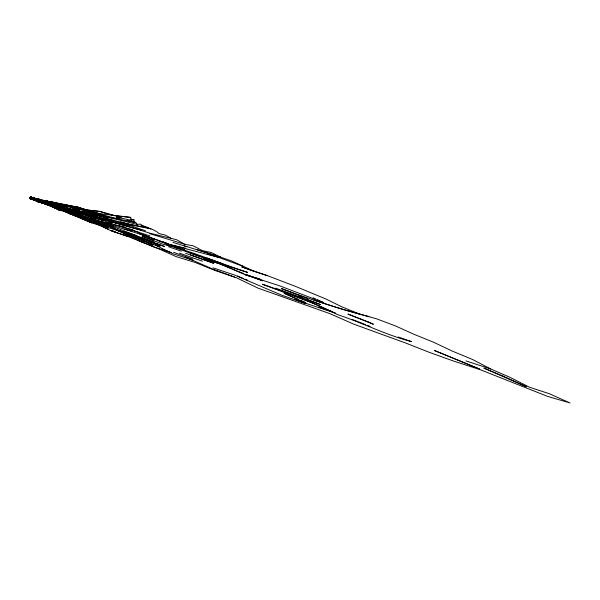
<?xml version="1.0" encoding="UTF-8"?>
<svg xmlns="http://www.w3.org/2000/svg" width="600" height="600" viewBox="0 0 600 600"><rect width="100%" height="100%" fill="white"/><g stroke="black" fill="none" stroke-linecap="round" stroke-linejoin="round"><path stroke-width="0.9" d="M31.492 198.772L31.492 198.173L30.33 198.12L30.45 197.1L32.61 198.142L30.322 197.565L31.245 197.79L31.065 198.78L31.755 198.608L31.508 198.075L30.24 198.285L30.69 197.28L34.335 198.368L32.977 197.812L33.435 199.245L36.938 199.417L34.838 199.327L31.822 197.993L31.815 197.43L32.828 197.468L33.293 198.968L35.093 200.017L36.375 198.623L34.305 198.84M48.892 202.013L40.898 200.685L38.828 199.028L36.075 200.138L32.94 198.923L32.947 197.58L32.498 199.065L31.62 197.647L30.57 197.858M32.325 198.877L30.57 198.458L30.69 197.392L32.138 197.73L30.975 197.138L30.652 198.608L31.11 198.157L31.305 197.25L30.082 198.435L31.095 198.173L31.32 198.772L30.608 197.25L31.68 197.655L31.523 198.968L31.98 198.12L30.645 198.615L30.66 197.22L31.568 197.752L31.492 197.28L30.375 198.105L31.043 198.653L31.807 198.51L31.395 198.015L32.468 198.405M30.082 198.435L30.885 197.392L30.63 198.218L31.402 198.555L30.57 197.625L30.922 197.197L31.793 197.782L31.095 197.55C31.965 199.92 29.182 197.325 31.83 198.81L32.032 197.752L30.608 197.25L30.375 198.105L31.215 198.75L31.987 198.413M35.385 199.53L33.338 198.3L32.79 198.63L31.98 197.505L31.35 198.63L30.165 198.278L31.043 197.58L31.807 198.623L30.547 198.63L30.42 198.218L31.253 197.903L30.997 197.115L30.398 197.618C30 198.847 32.557 198.015 31.14 198.825L30.36 197.077L31.305 198.833L31.553 197.093L30.81 197.798L30.818 198.817L31.35 198.72L30.713 198.322L31.095 197.303L30.263 198.54L31.703 197.67L30.915 197.355L30.443 198.487L30.915 197.385L31.575 197.407L31.395 198.405L30.6 198.562L30.87 197.61L31.53 197.647L30.81 197.52L30.9 198.54L32.047 198.42L30.915 198.84L30.367 198.51L31.043 197.587L32.828 197.468M30.87 197.362L30.435 197.257L31.14 198.825L30.51 198.375L30.953 197.108L31.08 198.803L30.443 197.955L31.013 197.858L30.9 197.205L32.61 198.142M30.45 197.1L30.638 197.76L31.912 197.587L30.915 197.385L31.365 198.72L30.668 197.572C33.068 198.015 28.508 198.915 32.002 198.735L31.62 197.355L30 198.022L30.878 198.458L30.555 197.28L31.372 197.895L31.08 198.803L30.9 197.565L31.642 197.355L31.898 197.947M32.76 198.907L32.55 198.188L31.553 197.873L31.568 198.803L30.63 198.458L30.72 197.4L31.447 198.112L30.697 198.825L31.065 197.167L31.043 198.735L30.398 197.618L30.42 198.54L31.53 198.195L31.822 198.585L31.148 199.17L30.277 197.603L31.523 198.817L32.032 197.752L32.1 199.312L33.555 198.833M31.763 198.06L31.553 198.653L30.6 198.562L30.72 197.43L31.62 197.355L30.63 198.458L31.56 197.49L32.25 197.565M33.39 198.697L32.22 198.885L32.265 198.053L31.515 198.855L30.705 198.285L31.47 197.392L30.473 198.18L31.65 198.608L30.878 198.458L31.395 197.055L31.432 198.907L30.615 197.243L31.14 197.618L31.553 197.093M31.372 197.61L30.218 198.225L31.207 198.735L31.26 197.558L30.203 197.955L32.925 199.26L33.765 197.888M31.785 197.737L32.392 198.375L32.737 198.06L31.8 198.75L30.405 198.623L30.72 197.4L31.275 197.737L30.322 197.565M33.157 198.337L32.527 199.118L30.585 198.428L30.915 197.303L31.117 198.015L30.367 198.51C32.565 198.825 29.79 198.502 30.69 197.28L31.102 198.735L31.777 198.322L32.22 198.885L33.218 198.69L33.45 198.022M31.875 199.042C30.652 198.728 30.015 196.845 31.912 197.587L30.622 198.067L30.742 198.577L32.145 198.705L32.37 198.218L31.537 197.183L30.622 198.413L30.945 198.735L31.665 198.645L30.585 197.962L31.582 197.678L30.465 197.362L31.575 197.55L30.885 197.498L30.697 198.24L31.95 198.877L31.463 197.572L30.878 197.49L30.645 198.435L31.508 198.683L30.525 198.308L30.9 197.205L31.388 197.835M31.23 198.12L31.297 198.495L30.54 198.292L30.975 197.468L32.085 197.767L31.365 197.392L30.263 197.962L31.463 198.683L30.473 197.528L31.53 198.84L31.815 197.43L32.79 198.63L31.822 197.993L32.265 198.855L31.5 198.12L31.755 198.608L30.742 198.532L31.477 197.542L31.695 198.765L30.585 198.428L30.69 197.392L31.23 197.303L31.657 197.587L30.697 197.685L30.622 198.458L31.98 198.772M30.682 197.67L31.26 197.558L30.652 198.12L31.365 198.72L30.705 197.07L30.33 198.083L31.59 198.66L30.953 198.705L30.457 197.903L31.537 197.452L30.218 198.225L30.72 197.835L31.395 198.772L31.215 198.188L30.54 198.292L30.75 197.595L31.987 197.692L30.78 197.535L31.043 198.735L30.63 197.88L31.32 197.438L30.457 198.142L31.23 198.705L31.537 197.873L31.065 197.498L30.885 198.495L31.275 198.075M31.148 199.17L31.665 198.653L30.555 198.428L30.892 197.91L31.207 198.697L30.33 198.12L30.87 197.61L31.365 198.72L30.72 198.322L30.69 197.28L30.675 198.487L33.218 198.517M31.2 198.608L31.26 197.647L30.727 198.263L31.477 198.428L30.247 198.315L31.71 197.64L30.195 198.03L31.102 197.618L30.547 198.345L31.23 197.452L31.68 197.835L31.237 197.333L30.682 198.638L31.125 198.487M31.74 198.233L30.525 198.585L30.697 197.385L31.657 197.587L30.96 197.535L30.608 198.27L31.38 198.532L30.495 197.858L30.773 198.458L31.245 197.392L31.74 197.798L31.162 197.542L30.42 198.218L31.74 198.502L31.275 198.9L33.068 198.15L35.715 198.57L32.498 199.065L32.318 198.21L32.46 198.772L33.713 199.058M30.818 198.817L30.892 197.4L30.307 198.218L30.997 197.903L30.818 198.458L31.822 198.585L30.473 198.173L31.223 198.675L30.36 197.077L30.525 198.233L31.305 197.917L30.6 197.445L30.953 198.645L31.312 197.362L31.432 198.833L32.925 199.26L32.07 199.17L31.92 197.85L34.245 198.885L34.83 198.21M31.83 198.053L31.358 197.325L30.953 198.645L30.57 197.625L31.072 198.15L30.72 198.615L31.485 198.218L31.777 198.877L31.77 198.3L31.14 198.96L30.81 197.52L31.432 197.505L32.843 199.132L35.4 198.765L75.457 206.655L98.235 213.48L130.688 217.403L131.407 220.365L133.928 219.72L134.227 222.397L135.683 222.413L137.227 224.407L140.25 224.085C146.1 228.067 153.877 228.502 158.94 233.565L165.218 235.028L171.24 238.365L176.835 239.82L184.748 244.29L193.267 245.835L202.373 250.65L211.222 252.502L220.56 257.153L232.05 261.112L254.52 271.507L267.105 275.55L295.507 286.388L326.115 299.1L341.903 306.862L360.593 314.468L376.553 318.803L395.505 325.935L413.88 334.26L433.545 342.21L452.145 351.038L472.732 359.572L490.725 368.978L509.903 377.303L529.688 387.308L549.248 393.683L570 402.945L547.493 396.36L479.91 369.555L454.132 361.26L429.428 352.395L405.705 343.043L353.82 324.18L329.805 313.612L258.097 288.157L236.183 277.665L215.123 270.525L195.255 262.493L175.965 256.545L159.63 249.188L127.98 236.498L110.835 230.67L97.703 224.347L84.293 219.233L95.415 221.917M32.258 198.435L31.08 198.667L30.727 197.452L31.207 197.873M45.277 201.308L43.755 201.233L47.648 201.458L42.72 201.435L40.185 199.433L37.26 199.343L36.157 200.52L32.843 199.132L33.105 198.24L32.767 198.96L34.245 198.885L32.07 199.17L32.152 197.79L31.432 198.907L31.237 197.138L30.593 198.51L31.305 197.917L30.705 198.285L31.44 198.675L32.265 198.308M30.697 198.825L31.11 198.157L30.63 197.895L31.133 198.772L30.713 197.43L30.652 198.608L30.78 197.423L31.207 198.697C30.195 197.978 30.615 197.64 31.905 197.767M32.662 198.382L32.242 197.7L31.11 198.36L30.517 197.97L31.155 198.142L30.758 198.51L31.253 198.24L30.412 198.022L31.102 197.483L31.68 198.772L30.367 198.105L30.638 197.76L31.402 198.525C30.713 197.115 30.367 198.57 31.372 198.42L30.668 198.472L30.922 197.197L30.75 198.577L31.8 198.548L30.473 198.173L30.997 197.43L31.62 197.835L30.345 198.683L31.822 198.585L30.405 198.623L30.997 197.115M30.9 197.483L30.818 198.653L31.32 198.772M31.328 198.188L30.585 198.135L31.237 198.735L30.945 197.61L30.66 198.045L31.492 197.28L30.922 198.593L30.247 198.315C31.74 197.805 30.053 197.565 31.335 198.472L30.638 197.933L31.013 198.743L31.185 197.272L30.585 198.135L31.68 198.772L30.585 198.428L31.117 198.015L30.525 198.15L31.5 197.505L30.233 198.278L31.275 198.525L31.125 198.015L30.457 198.292L30.907 197.505L30.375 198.105L31.418 198.127L30.953 198.705L30.885 197.498L31.23 197.82L30.54 198.442L30.315 198.127L31.582 198.39M31.237 198L30.367 198.105L30.9 197.565L30.367 198.188L30.742 198.577L31.455 197.708L30.855 197.708L30.758 198.3L31.912 198.728M31.523 198.968L31.215 197.325L31.44 197.722L31.02 197.407L30.622 198.067L31.08 198.353L30.713 197.43L30.9 198.54L30.435 198.532L31.598 198.472M31.463 198.39L30.593 198.51C31.635 197.272 29.797 198.075 31.057 198.51L30.697 197.498L31.23 197.843L30.195 198.03L31.08 198.667L31.425 198.09L30.638 197.76L30.682 198.638M31.282 197.49C32.1 198.743 29.678 198.382 31.065 198.112L30.78 197.535L31.598 197.767M31.305 198.833L31.695 198.337L30.78 198.623L31.463 198.548L30.6 197.445M30.99 197.587L30.697 198.465L30.96 197.978M30.93 197.257L30.727 198.292L31.41 198.375M30.945 198.735L30.555 197.28L30.72 198.322L30.915 197.385L31.59 198.788L32.01 198.135M30.78 197.423L31.02 198.517L30.953 197.108M31.733 198.345L30.75 198.577L30.803 197.212M30.803 198.705L31.508 198.548L30.645 198.428L31.013 197.858L30.585 198.022L31.215 198.75L30.57 198.127L30.922 198.458L31.553 197.37L30 198.022L30.892 198.495L30.93 197.528L31.215 198.405M31.665 198.653L30.983 198.375L31.095 197.865L30.367 198.105M31.785 199.32L32.52 198.067M30.48 198.487L30.705 197.708L30.945 198.465C31.68 196.8 30.157 198.78 30.99 197.737M31.312 197.362L30.938 198.667L30.69 197.392L31.725 198.195M32.61 199.147L34.755 198.885L36.495 199.673L36.075 200.138L32.94 198.923L33.307 197.692L35.715 198.57L34.267 198.18L32.498 199.065L33.555 198.083M30.682 197.745L31.065 198.78L31.08 197.94L30.638 198.33L30.997 197.303L31.455 197.708M34.822 200.07L39.127 201.623L40.883 201.42L38.31 201.308L33.975 200.01L33.412 199.013L32.295 199.035L38.31 201.308M31.335 198.285L30.6 197.272L30.727 198.067L31.043 197.34L30.555 198.195L31.11 198.007L30.57 197.625L30.51 198.375L31.043 197.34M30.638 198.33L30.907 197.632L30.72 198.188L31.605 198.517L30.622 198.12L31.537 197.452M31.26 197.138L30.773 198.308L32.303 197.895M31.162 199.05L31.575 198.255L30.54 198.442L31.575 197.407L31.11 197.468M33.068 198.15L33.307 197.692L41.49 200.685L50.062 201.712M31.117 198.638L31.418 198.127M31.545 198.233L30.525 198.585L30.697 197.385L30.773 198.57L31.26 198.188L30.69 197.438L31.117 197.752L30.547 198.63L30.727 197.565L30.862 198.322M32.415 198.435L31.71 197.985L31.53 198.84L30.915 197.303L30.818 198.653L30.345 197.737L31.215 197.73M32.52 198.3L31.05 198.608M31.072 197.438L30.517 198.225L31.32 198.57M32.94 198.923L33.428 198.248L32.1 199.312L31.41 198.18M31.035 198.195L31.568 198.803L30.645 197.903L31.432 198.623L31.77 198.3M31.275 197.58L30.495 198.195L31.515 198.54M35.843 200.528L36.375 199.837M30.735 198.15L30.195 198.03L31.088 197.947L30.532 198.442M31.807 198.51L31.155 199.237L31.83 198.81L31.508 198.075M34.65 199.312L33.93 200.108L33.457 198.885M30.795 198.105L30.622 198.458L31.642 197.355L30.547 198.345M30.99 198.292L30.675 197.333L30.622 198.12L31.14 197.962L30.495 197.873M30.412 198.022L31.102 198.022L30.668 198.12L31.432 198.623L30.15 197.767L31.388 198.69L30.352 198.165L31.432 197.505L31.68 197.835M31.38 198.855L32.265 198.053L30.758 198.712L32.97 198.975M32.498 199.065L34.463 197.798L35.4 198.765M31.5 197.94L30.832 197.82L30.892 198.885L31.215 198.435L30.398 197.618L30.773 198.36M33.225 198.278L31.943 199.32L35.46 200.858L36.367 199.958L36.78 200.64M31.095 197.79L30.525 198.15L31.358 198.45M31.14 198.308L30.367 198.188M33.487 199.08L32.767 198.96L33.218 198.69M32.07 199.17L33.322 198.66M39.338 200.73L40.815 201.532L40.088 201.78L37.973 200.827L40.133 200.835M35.865 200.04L38.828 199.028L34.898 198.6L35.865 200.04L33.307 197.692M31.74 198.907L32.422 198.697M30.638 198.142L31.117 198.06M35.017 199.433L36.96 200.377M30.383 197.933L30.84 197.947M30.263 198.54L32.182 198.135M33.285 199.26L36.375 198.623L35.093 200.017L33.285 199.26L31.815 197.43M40.785 199.92L37.845 200.498L34.267 198.18M41.918 201.96L44.4 203.108L47.843 202.447L50.363 203.505M32.46 198.772L31.65 198.9L31.537 197.183L32.34 197.775M43.035 202.553L41.332 202.815L39.053 200.572M33.9 198.938L32.235 199.192L33.248 199.718L32.415 199.005L32.602 199.395L32.16 198.03M30.953 198.285L30.742 197.865L31.043 198.653L30.63 197.895L30.945 198.465M40.072 200.933L38.52 201.135L48.773 204.577M31.928 198.263L30 198.022L31.065 198.487L30.398 197.618M37.83 199.657L44.655 200.88L50.198 203.235L56.37 202.538M32.895 199.433L33.39 199.395M43.71 201.885L41.085 201.998L37.98 199.897M40.89 202.35L37.485 201.765L35.977 200.115L34.312 200.175L33.862 199.65L34.965 200.392M38.355 200.123L35.82 200.205L34.807 199.327M63.983 206.295L62.25 206.34L52.275 203.61M32.977 197.812L34.463 197.798L34.898 198.472L38.055 199.545M50.198 203.235L58.028 203.235L66.502 205.208M44.295 200.76L46.957 200.775L49.26 202.072M30.42 197.745L31.17 197.76M39.983 200.947L38.13 200.91L40.748 201.593M64.688 206.94C56.017 207.855 48.705 201.84 40.155 201.555M41.49 200.685L37.845 200.498L36.69 199.447M62.093 204.66L66.69 204.907L69.262 205.965M44.918 202.208L41.085 201.998L40.508 201.517M98.235 213.48L76.215 206.603L65.295 206.002L76.117 208.785L86.625 210.638M60.203 207.84L68.565 211.395L72.015 211.59M62.22 204.645L66.69 204.907M44.752 203.032L41.332 202.815L39.248 200.632M51.3 204.78L48.608 204.608L43.905 202.89L42.93 201.825M53.633 205.417L48.608 204.608L51.885 205.987L59.37 207.487M42.682 201.803L44.4 203.108L49.2 203.483L56.865 206.587L71.648 209.85L84.195 214.11M44.4 203.108L49.2 203.483L55.335 206.123M59.625 206.52L63.023 207.99L85.365 213.72M32.535 198.87L30.758 198.712L31.718 198.42M32.767 198.96L34.17 199.095L32.858 198.48M37.973 200.827L40.088 201.045M130.688 217.403L115.087 215.775L99.817 211.433L86.317 209.925L74.4 207.09L57.615 205.058L50.977 203.64L45.48 201.653L51.742 201.645L54.097 202.522M56.392 204.562L50.43 203.947L44.445 201.465M69.66 206.565L76.117 208.785L99.817 211.433L113.79 215.67M38.7 201.292L40.178 201.45M40.418 201.645L37.358 200.895L41.678 202.95L43.905 203.19L42.578 202.305M67.86 210.39L64.5 209.647L68.565 211.395L72.802 211.845M44.085 203.205L47.76 205.125L52.395 205.635M34.807 199.913L36.983 201.06M50.977 203.64L54.24 204.03L50.835 203.52M75.457 206.655L64.942 205.365L55.672 203.108M67.785 210.435L58.972 208.41L53.557 206.595L57.12 207.038L50.287 205.358L47.947 204.225M53.557 206.595L57.12 207.045M44.422 203.183L46.267 203.423M41.093 202.358L37.485 201.765L35.977 200.115M48.435 204.75L59.415 210.413L64.898 211.17M71.543 209.085L73.32 209.333M39.127 201.623L40.912 201.877M61.08 208.035L77.752 214.005L82.942 214.74M38.745 200.805L44.858 203.978L47.633 204.375M70.725 208.897L65.025 207.555L86.97 213.233L100.688 215.993L92.07 213.885M53.812 204.33C62.64 204.735 69.975 210.3 78.78 211.147C93.075 211.147 105.87 218.25 120.097 218.94M102.285 215.197L81.262 211.763L75.472 209.722M41.88 202.403L44.572 202.808M121.47 217.8L116.13 216.975L131.407 220.365M130.373 219.173L133.928 219.72M131.468 225.623L117.165 223.395L105.922 220.185L119.28 223.65M71.73 210.15L86.88 212.82M55.455 205.56L65.13 208.185M55.755 205.635L46.447 203.272M93.938 218.243L90.6 217.695L113.475 225.75L148.8 236.933L169.553 244.47L218.438 257.295L243.127 266.355M32.392 198.375L33.045 198.48M31.515 198.472L30.697 198.105M38.16 199.08L40.185 199.433M93.735 213.952C110.858 219.983 128.422 224.782 146.43 227.25L141.083 225.803M30.78 197.805L30.525 197.625M51.555 203.362L54.105 203.812M46.305 204.248L47.918 204.562M89.475 213.33L91.207 213.675M83.812 213.593L93.915 215.603L108.517 220.125L76.995 211.44M111.502 220.125L104.34 218.445L117.578 222.127L150.9 228.892L141.09 226.013M141.578 230.13C124.507 226.14 107.752 220.673 91.125 215.1M33.383 197.767L34.688 199.95L36.33 200.288M105.27 220.2L92.887 217.185L80.625 212.767M106.95 220.545L108.63 220.882M45.248 200.985L37.297 198.788L40.898 200.685L44.655 200.88L48.847 201.983M50.355 205.042L46.657 204.27L43.883 202.417L47.723 203.993M65.88 207.112L55.815 204.285M81.262 211.763L95.377 214.77M30.3 198.428L31.77 198.66M134.227 222.397L116.475 218.565L88.335 211.02L100.898 213.915M80.055 214.89C67.815 211.455 55.148 208.47 43.965 202.403M41.01 200.423L42.517 200.752L40.005 200.04M84.66 215.115L103.17 220.11M124.41 226.897L114.938 224.798L93.42 216.983M127.028 220.485L135.683 222.413M40.38 201.735L35.985 200.685M51.495 203.235L44.475 201.368M37.057 201.458L39.795 202.072M56.955 206.692L79.77 212.498M63.278 209.093L77.302 215.61L89.955 218.498L64.425 210.952L59.28 208.095M95.933 223.072L89.76 221.647L78.27 216.772M55.988 207.555L49.2 204.803L54.57 207.585L58.035 208.395M185.88 248.288L169.553 244.47L139.125 233.603M77.918 211.59L80.58 212.22M82.358 212.647L85.912 213.487M81.93 214.725L78.555 213.923L108.165 224.993L113.692 226.44L97.778 221.235L92.797 218.873M77.205 208.59L90.99 211.875M125.895 223.53L134.977 225.712M171.24 238.365L150.135 233.272L127.042 225.975M55.852 204.233L61.74 205.665M137.227 224.407L84.66 211.597M58.597 207.157L62.483 208.845L77.925 213.413M74.4 207.09L85.898 209.94M166.065 244.462C193.695 252.337 220.245 263.513 247.59 272.377L230.243 266.835L206.94 258.015M132.96 229.755L113.22 224.572M93.127 220.785L83.347 218.355L79.282 216.75M68.565 211.395L77.648 213.69M99.052 215.76L106.725 217.71M121.058 224.108L122.843 224.572M60.435 209.46L64.688 210.562M66.39 211.005L68.948 211.673M52.59 206.31C65.707 211.282 78.127 218.228 91.725 221.858M91.44 217.125L104.903 220.627M124.073 229.035L131.985 231.12M87.338 215.798L97.05 218.362M31.71 197.947L33.285 198.368M37.688 200.805L40.17 201.465L38.955 200.572M110.79 224.228L105.525 222.817L113.475 225.75L106.657 222.817M41.678 202.95L45.345 203.94M369.067 316.53C339.353 308.925 310.147 299.362 281.452 288.548L307.267 298.545M57.24 203.692L65.002 205.808M54.96 206.663L59.475 209.498L69.037 212.362M70.695 212.82L74.002 213.72M100.53 222.48L77.302 215.61M95.37 221.377L85.102 217.597L94.883 222.39L109.238 226.335M109.515 221.13L119.243 223.837M62.483 208.845L77.295 213.548M360.593 314.468L342.038 309.188L313.868 300.105M259.882 278.903L245.025 274.62L220.86 264.225L203.542 258.517L227.79 266.572L220.86 264.225L237.847 271.275M47.453 202.53L49.943 203.25M120.113 224.093L127.087 226.118M96.975 217.995L100.343 219.345L91.44 216.33M207.66 254.138L218.438 257.295M149.468 233.58L184.748 244.29M37.777 200.048L39.27 200.498M52.012 205.538L54.495 206.288M43.245 203.325L45.54 204.015M46.898 202.995L54.18 206.542L51.983 204.833L49.492 203.858M95.738 217.958L100.343 219.345M60.953 207.968L63.338 208.68M101.302 225.735L91.68 222.833L83.22 219.51L76.012 215.692M58.778 209.43L44.858 203.978M184.23 245.798L220.56 257.153L196.928 249.577M42.532 202.538L43.995 202.987M172.988 242.407L186.922 246.728M93.87 219.743L80.887 215.685L68.662 210.765M151.32 238.185L155.7 239.565M161.835 241.493L166.222 242.865M120.653 221.752L127.725 223.995M65.055 209.228L72.795 211.665M73.62 210.36L76.14 211.17L59.76 206.632L61.68 207.623M74.58 209.603L80.812 211.612M67.08 211.935L60.855 209.925L70.44 214.163L65.775 211.507M130.71 229.695L149.925 235.913M139.267 232.597L118.808 225.772M56.82 207.833L59.332 208.65M120.69 231.615L107.745 227.392L94.883 222.39M465.915 360.907L490.725 368.978M171.352 252.72L154.08 247.05L137.843 240.218M332.595 312.135L307.695 303.968L284.077 293.257L298.627 299.498M44.377 201.833L51.36 204.127M149.7 241.567L164.407 246.442L154.012 242.565M43.335 201.195L46.582 202.275L44.145 201.36M126.157 224.28L145.455 230.76M97.538 222.525L109.83 226.657L121.627 232.567L155.483 245.235L172.845 253.71L191.197 259.605L212.257 268.853L234.72 277.155M141.81 237.69L123.382 231.48L137.153 235.763M213.09 267.847L235.8 275.49M90.863 216.12L58.785 207.292L48.03 203.093M267.105 275.55L241.785 266.955L254.52 271.507M188.865 252.502L220.8 263.22L197.993 255.99L174.615 247.417M110.835 230.67L127.98 236.498M90.968 215.032L95.88 216.72M35.025 199.462L36.068 199.815M86.55 220.522L97.703 224.347L108.278 229.163L98.677 223.53M73.545 212.947L117.113 228.18L135.083 235.125M76.215 206.603L85.92 209.985M158.895 241.072L182.078 249.12M318.45 307.028L332.317 311.858M179.475 253.155L202.47 261.195M153.24 240.03L142.132 236.138L162.907 244.2L184.657 249.907L181.35 248.572M168.465 246.683L181.365 251.22M46.86 203.032L51.983 204.833M46.223 204.263L51.96 206.288M185.58 253.252L213.697 263.295L190.387 254.85M173.565 252.308L192.938 259.192M398.228 336.998L411.645 341.655C386.062 335.062 362.58 322.822 337.545 314.632C313.343 302.535 288.038 292.92 262.425 284.28L312.315 302.865L331.86 311.505M63.525 210.308L73.755 215.25L83.25 218.663L73.898 215.468L66.495 211.358L68.865 212.4M65.137 211.5L67.665 212.407M141.413 237.3L154.192 241.928M145.35 239.333L114.113 228.757L160.665 245.873L146.197 239.7M96.233 221.692L109.83 226.657M54.023 207.375L61.162 210.465M56.865 206.587L51.758 204.322M161.835 249.15L171.352 252.645M63.42 206.07L65.858 206.978M146.212 239.655L148.815 240.63M59.498 209.055L66.555 211.688M66.023 211.673L71.047 213.562M109.267 222.173L111.87 223.155M275.558 288.135L320.528 304.582L307.53 299.58M132.532 236.01L136.748 237.608M238.695 271.627L243.825 273.585M246.39 274.567L262.627 280.763L245.025 274.62L279.248 285.675L323.88 302.685L317.205 299.663M333.18 312.165L335.76 313.147M352.103 319.388L358.125 321.683M299.73 296.58L302.332 297.585M67.35 211.388L74.685 214.215M110.07 226.657L115.042 228.585M94.455 221.843L102.885 225.112M104.573 225.772L107.1 226.748L105.472 226.013M31.065 197.498L31.815 197.79M54.877 207.18L64.335 211.185M77.407 214.125L84.773 216.998M140.197 233.55L148.8 236.933M155.227 244.89L159.413 246.54M358.98 322.02L365.767 324.697M367.47 325.373L370.013 326.377M294.45 299.16L305.663 303.593L281.498 295.095L237.03 276.127M50.287 205.358L51.885 205.987L48.998 204.36M72.435 209.048L74.948 210.053M175.567 246.24L179.7 247.913M236.67 275.782L243.465 278.52M245.167 279.21L247.71 280.237M73.65 211.935L77.738 213.593M50.722 202.98L53.078 203.933M71.422 212.55L73.98 213.6M71.828 207.022L76.117 208.785M59.655 205.035L68.055 208.522M130.343 236.452L125.295 234.353L143.648 242.752M52.043 204.21L54.562 205.267L52.343 204.12M62.745 207.202L70.095 210.315M123.555 233.52L130.305 236.377M185.257 257.13L192.72 260.317M77.752 214.005L67.98 209.835L72.885 212.167M67.965 212.22L71.213 213.608M300.337 300.225L305.468 302.43M78.502 216.728L80.91 217.785M87.345 220.597L91.68 222.833L79.852 217.522M124.11 232.928L153.023 245.1L137.595 237.93M91.41 218.595L98.137 221.603M30.585 197.962L32.22 198.885M313.035 297.772L315.54 298.905M49.028 204.87L52.028 206.235M51.532 204.345L53.812 205.388M112.65 230.767L115.852 232.267M85.718 217.657L93.66 221.46M31.32 197.077L31.957 197.385M98.677 223.305L108.285 228.022M33.412 199.013L33.818 199.222M30.645 197.46L31.343 197.843M50.715 205.5L54.57 207.585M101.31 220.995L103.725 222.308M30.203 197.955L30.892 198.33M60.818 206.76L63.023 207.99M33.233 198.877L32.355 198.022M33.465 199.627L33.915 199.89M56.633 207.938L57.907 208.688M49.575 204.78L51.727 206.055L47.707 204.885L43.418 202.298M52.778 206.572L56.265 208.673M67.718 211.515L73.755 215.25M52.597 206.048L59.415 210.413M54.735 206.647L58.267 208.92M46.957 200.775L48.3 201.735M34.815 199.433L36.398 200.558M45.818 203.678L47.76 205.125M37.275 199.103L39.855 201.038M31.642 197.347L33.248 198.585M32.295 198.165L31.395 197.46L31.77 197.88M35.28 199.538L36.457 200.505M33.225 198.938L34.402 199.987M34.207 198.007L35.325 199.058M34.755 198.885L36.075 200.138M31.665 198.075L33.248 199.718M34.875 199.163L36.157 200.52M30.668 198.263L30.675 197.333L30.742 198.577M31.395 198.015L31.59 198.788M30.36 197.077L30.953 198.225L30.848 197.692M31.98 197.505L32.843 199.132M30.675 197.767L31.162 198.72M34.463 199.417L34.688 199.95M30.81 197.52L31.133 198.397M37.223 201.135L34.312 200.175L37.223 201.135M367.957 321.81L347.91 314.048L373.425 324.27L367.957 321.81M479.37 368.962L434.37 350.468L479.37 368.962M136.23 238.897L133.703 237.847L136.215 238.868M503.1 376.147L483.893 368.1L526.515 386.805L503.1 376.147"/></g></svg>
